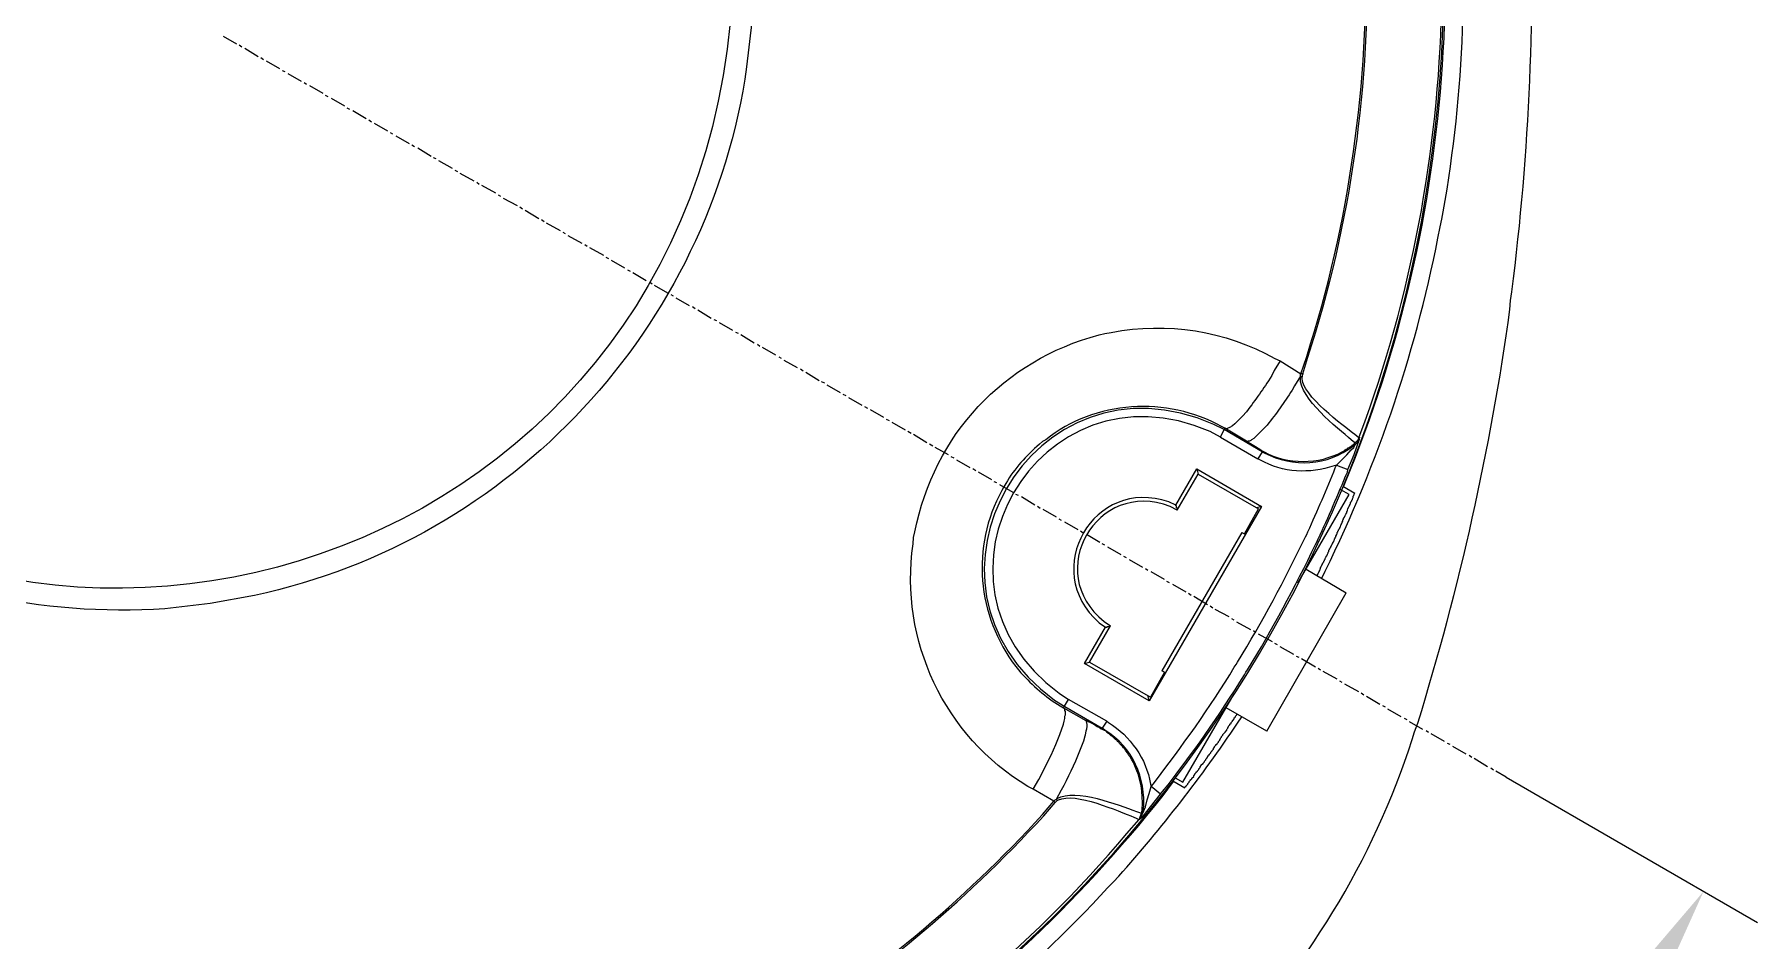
# Model space of a CAD drawing. Header units: millimetres. Extents: x 40 to 388, y 0 to 127.
# Drawn here: x 330.2 to 387.6, y 33.7 to 63.9 of the extents above; entities that cross this region are included whole.
import ezdxf

# ---------------------------------------------------------------- set-up
doc = ezdxf.new("R2010")
doc.units = ezdxf.units.MM

msp = doc.modelspace()

# ---------------------------------------------------------------- hatches: boundary and pattern name
h = msp.add_hatch(color=250)
h.dxf.hatch_style = 2
h.paths.add_polyline_path([(385.791886, 35.326601), (382.616886, 31.601303), (383.781088, 30.860399)])

# ---------------------------------------------------------------- linework, layer by layer
at = {"color": 250, "lineweight": 20}
for points in [[(336.896886, 63.563005), (336.452386, 63.817005)], [(337.066184, 63.457101), (336.981588, 63.520601)], [(337.616588, 63.139601), (337.172088, 63.414803)], [(337.785886, 63.033803), (337.701184, 63.097303)], [(338.336184, 62.737505), (337.891684, 62.991505)], [(338.505588, 62.631601), (338.420886, 62.674005)], [(339.055886, 62.314101), (338.611386, 62.568101)], [(339.225184, 62.208303), (339.140588, 62.271803)], [(339.775588, 61.912005), (339.331088, 62.166005)], [(339.944886, 61.806101), (339.860184, 61.848505)], [(340.495184, 61.488601), (340.050684, 61.742601)], [(340.664588, 61.382803), (340.579886, 61.425101)], [(341.214886, 61.065303), (340.770386, 61.340505)], [(341.384184, 60.959505), (341.299588, 61.023005)], [(341.934588, 60.663101), (341.490088, 60.917101)], [(342.103886, 60.557303), (342.019184, 60.599601)], [(342.654184, 60.239803), (342.209684, 60.493803)], [(342.823588, 60.134005), (342.738886, 60.197505)], [(343.373886, 59.816505), (342.929386, 60.091601)], [(343.543184, 59.731803), (343.458588, 59.774101)], [(344.093588, 59.414303), (343.627886, 59.668303)], [(344.262886, 59.308505), (344.178184, 59.350803)], [(344.813184, 58.991005), (344.347588, 59.245005)], [(344.982588, 58.885101), (344.897886, 58.948601)], [(345.532886, 58.588803), (345.067184, 58.842803)], [(345.702184, 58.483005), (345.617588, 58.525303)], [(346.252588, 58.165505), (345.786886, 58.419505)], [(346.421886, 58.059601), (346.337184, 58.123101)], [(346.972184, 57.742101), (346.506588, 58.017303)], [(347.141588, 57.636303), (347.056886, 57.699803)], [(347.691886, 57.340005), (347.226184, 57.594005)], [(347.861184, 57.234101), (347.776588, 57.276505)], [(348.411588, 56.916601), (347.945886, 57.170601)], [(348.580886, 56.810803), (348.496184, 56.874303)], [(349.131184, 56.514505), (348.665588, 56.768505)], [(349.300588, 56.408601), (349.215886, 56.451005)], [(349.829684, 56.091101), (349.385184, 56.345101)], [(350.020184, 55.985303), (349.935588, 56.027601)], [(350.549386, 55.667803), (350.104886, 55.943005)], [(350.739886, 55.562005), (350.655184, 55.625505)], [(351.269088, 55.265601), (350.824588, 55.519601)], [(351.459588, 55.159803), (351.374886, 55.202101)], [(351.988684, 54.842303), (351.544184, 55.096303)], [(352.179184, 54.736505), (352.094588, 54.800005)], [(352.708386, 54.419005), (352.263886, 54.694101)], [(352.898886, 54.334303), (352.814184, 54.376601)], [(353.428088, 54.016803), (352.983588, 54.270803)], [(353.618588, 53.911005), (353.533886, 53.953303)], [(354.147684, 53.593505), (353.703184, 53.868601)], [(354.338184, 53.487601), (354.253588, 53.551101)], [(354.867386, 53.191303), (354.422886, 53.445303)], [(355.057886, 53.085505), (354.973184, 53.127803)], [(355.587088, 52.768005), (355.142588, 53.022005)], [(371.673684, 53.000803), (372.372184, 52.577505)], [(355.777588, 52.662101), (355.692886, 52.725601)], [(356.306684, 52.344601), (355.862184, 52.619803)], [(356.497184, 52.260005), (356.391386, 52.302303)], [(372.351088, 52.492803), (372.351088, 52.535101), (372.372184, 52.577505)], [(372.351088, 52.492803), (372.372184, 52.492803), (372.372184, 52.471601), (372.414588, 52.471601)], [(372.435684, 52.577505), (372.372184, 52.577505)], [(372.435684, 52.577399), (372.414588, 52.513899), (372.414588, 52.471601)], [(357.026386, 51.942505), (356.581886, 52.196505)], [(357.216886, 51.836601), (357.111088, 51.879005)], [(357.746088, 51.519101), (357.301588, 51.773101)], [(357.936588, 51.413303), (357.830684, 51.476803)], [(358.465684, 51.117005), (358.021184, 51.371005)], [(358.656184, 51.011101), (358.550386, 51.053505)], [(359.185386, 50.693601), (358.740886, 50.947601)], [(359.375886, 50.587803), (359.270088, 50.651303)], [(359.905088, 50.270303), (359.460588, 50.545505)], [(369.684088, 50.460803), (369.832184, 50.757101)], [(371.081088, 49.973899), (369.811088, 50.714803)], [(370.551886, 50.333803), (369.832184, 50.757101)], [(360.095588, 50.164505), (359.989684, 50.228005)], [(360.624684, 49.868101), (360.180184, 50.122101)], [(369.684088, 50.460803), (370.932886, 49.741101)], [(370.551886, 50.333803), (370.805886, 50.185601), (370.996386, 50.058601), (371.038684, 50.037505), (371.059886, 50.016303)], [(371.081088, 49.973899), (370.932886, 49.741101)], [(371.081088, 49.973899), (371.059886, 50.016303)], [(373.557588, 49.529505), (373.896184, 49.868101), (374.044386, 50.037505), (374.129088, 50.122101), (374.192588, 50.228005)], [(373.832684, 50.016303), (373.832684, 50.037505), (373.853886, 50.037505), (373.875088, 50.058601), (373.896184, 50.058601), (373.917386, 50.079803), (373.938588, 50.079803), (373.938588, 50.101005), (373.959684, 50.101005), (373.980886, 50.122101), (374.002088, 50.122101), (374.002088, 50.143303), (374.023184, 50.143303), (374.044386, 50.164505), (374.065588, 50.164505), (374.065588, 50.185601), (374.086684, 50.185601), (374.086684, 50.206803), (374.107886, 50.206803), (374.129088, 50.228005), (374.150184, 50.228005), (374.150184, 50.249101), (374.171386, 50.249101), (374.171386, 50.270303)], [(373.938588, 49.381303), (374.150184, 49.889303), (374.319588, 50.397303)], [(374.298386, 50.439601), (374.256088, 50.354899), (374.213684, 50.291399), (374.171386, 50.270303)], [(374.298386, 50.439601), (374.277184, 50.397303), (374.256088, 50.333803), (374.213684, 50.291399), (374.171386, 50.270303)], [(374.171386, 50.270303), (374.192588, 50.227899)], [(374.319588, 50.397303), (374.298386, 50.355005), (374.277184, 50.291505), (374.234886, 50.249101), (374.192588, 50.228005)], [(374.298386, 50.439601), (374.319588, 50.397303)], [(360.815184, 49.762303), (360.709386, 49.804601)], [(361.344386, 49.444803), (360.899886, 49.698803)], [(361.534886, 49.339005), (361.429088, 49.402505)], [(368.202386, 48.195899), (368.900886, 49.402399)], [(368.900886, 49.402505), (371.059886, 48.153601)], [(368.900886, 49.402399), (368.943184, 49.233101)], [(373.557588, 49.529505), (373.938588, 49.381303)], [(362.064088, 49.042601), (361.619588, 49.296601)], [(362.233386, 48.936803), (362.148684, 48.979101)], [(362.783684, 48.619303), (362.339184, 48.873303)], [(368.244684, 48.026601), (368.943184, 49.233101)], [(368.943184, 49.233101), (370.954088, 48.069005)], [(373.769184, 48.830899), (374.171386, 48.598101)], [(362.953088, 48.513505), (362.868386, 48.555803)], [(363.503386, 48.196005), (363.058886, 48.471101)], [(372.266386, 45.592399), (373.980886, 48.555803)], [(373.980886, 48.555803), (373.705684, 48.703899)], [(363.672684, 48.090101), (363.588088, 48.153601)], [(364.223088, 47.793803), (363.778588, 48.047803)], [(364.392386, 47.688005), (364.307684, 47.730303)], [(371.059886, 48.153601), (367.313386, 41.676601)], [(368.244684, 48.026601), (368.244684, 48.111303), (368.223588, 48.111303), (368.223588, 48.174803), (368.202386, 48.174803), (368.202386, 48.196005)], [(370.488386, 47.243399), (370.954088, 48.068899)], [(371.059886, 48.153601), (370.890588, 48.111303)], [(364.942684, 47.370505), (364.498184, 47.624505)], [(365.112088, 47.264601), (365.027386, 47.328101)], [(365.662386, 46.947101), (365.217886, 47.222303)], [(370.403684, 47.285803), (367.736684, 42.671399)], [(370.403684, 47.285803), (370.488386, 47.243505)], [(365.831684, 46.862505), (365.747088, 46.904803)], [(366.382088, 46.545005), (365.937588, 46.799005)], [(366.551386, 46.439101), (366.466684, 46.481505)], [(367.101684, 46.121601), (366.657184, 46.375601)], [(367.271088, 46.015803), (367.186386, 46.079303)], [(367.821386, 45.719505), (367.376886, 45.973505)], [(372.541588, 46.058101), (373.875088, 45.275005)], [(367.990684, 45.613601), (367.906088, 45.656005)], [(368.541088, 45.296101), (368.096588, 45.550101)], [(368.710386, 45.190303), (368.625684, 45.253803)], [(369.260684, 44.872803), (368.795088, 45.148005)], [(369.430088, 44.767005), (369.345386, 44.830505)], [(371.229184, 40.660601), (373.875088, 45.274899)], [(369.980386, 44.470601), (369.514684, 44.724601)], [(370.149684, 44.364803), (370.065088, 44.407101)], [(370.700088, 44.047303), (370.234386, 44.301303)], [(365.154386, 42.925399), (365.852886, 44.131899)], [(365.323684, 42.967803), (366.022184, 44.174303)], [(365.852886, 44.132005), (365.916386, 44.132005), (365.916386, 44.153101), (366.001088, 44.153101), (366.001088, 44.174303), (366.022184, 44.174303)], [(370.869386, 43.941505), (370.784684, 44.005005)], [(371.419684, 43.645101), (370.954088, 43.899101)], [(371.589088, 43.539303), (371.504386, 43.581601)], [(372.139386, 43.221803), (371.673684, 43.475803)], [(372.308684, 43.116005), (372.224088, 43.158303)], [(365.154386, 42.925399), (365.323684, 42.967803)], [(367.313386, 41.676601), (365.154386, 42.925505)], [(365.323684, 42.967803), (367.355684, 41.803601)], [(367.821386, 42.629101), (367.355684, 41.803601)], [(367.821386, 42.629101), (367.736684, 42.671505)], [(372.859088, 42.798505), (372.393386, 43.073601)], [(373.028386, 42.692601), (372.943684, 42.756101)], [(373.578684, 42.396303), (373.113088, 42.650303)], [(373.748088, 42.290505), (373.663386, 42.332803)], [(374.298386, 41.973005), (373.832684, 42.227005)], [(374.467684, 41.867101), (374.383088, 41.930601)], [(364.455886, 41.443803), (364.625184, 41.718899)], [(364.455886, 41.443803), (365.196684, 41.020399)], [(364.498184, 41.486101), (365.747088, 40.766505)], [(365.895184, 40.999303), (364.625184, 41.719005)], [(367.313386, 41.676601), (367.271088, 41.867101)], [(368.435184, 38.967303), (370.149684, 41.909399)], [(371.229184, 40.660601), (369.874588, 41.443803)], [(374.996886, 41.549601), (374.552386, 41.824803)], [(375.187386, 41.465005), (375.102684, 41.507303)], [(375.716588, 41.147505), (375.272088, 41.401505)], [(365.704684, 40.745303), (365.662386, 40.766505), (365.641184, 40.787601), (365.577684, 40.808803), (365.450684, 40.893505), (365.196684, 41.020505)], [(365.895184, 40.999303), (365.747088, 40.766399)], [(375.907088, 41.041601), (375.822386, 41.084005)], [(376.436184, 40.724101), (375.991684, 40.978101)], [(365.704684, 40.745303), (365.747088, 40.766399)], [(366.720684, 39.729303), (366.678386, 39.814005), (366.636088, 39.856303), (366.593684, 39.941005), (366.530184, 40.004505), (366.487886, 40.089101), (366.445588, 40.110303), (366.424386, 40.152601), (366.318588, 40.258505), (366.297386, 40.300803), (366.255088, 40.322005), (366.233886, 40.364303), (366.191588, 40.385505), (366.085684, 40.491303), (366.043386, 40.512505), (365.979886, 40.576005), (365.937588, 40.597101), (365.895184, 40.618303), (365.874088, 40.660601), (365.704684, 40.745303)], [(376.626684, 40.618303), (376.542088, 40.681803)], [(377.155886, 40.322005), (376.711386, 40.576005)], [(377.346386, 40.216101), (377.261684, 40.258505)], [(377.875588, 39.898601), (377.431088, 40.152601)], [(378.066088, 39.792803), (377.981386, 39.856303)], [(378.595184, 39.475303), (378.150684, 39.750505)], [(368.181184, 39.115399), (368.435184, 38.967303)], [(378.785684, 39.369505), (378.701088, 39.433005)], [(379.209088, 39.136601), (378.870386, 39.327101)], [(379.209088, 39.136601), (387.591088, 34.289505)], [(364.138386, 38.332303), (363.439886, 38.734505)], [(367.101684, 37.930101), (367.186386, 38.141803), (367.249886, 38.374601), (367.313386, 38.586303), (367.376886, 38.819101)], [(367.694386, 38.565101), (367.376886, 38.819101)], [(368.096588, 39.009601), (368.498684, 38.776803)], [(364.138386, 38.332303), (364.180684, 38.374601), (364.223088, 38.395803)], [(364.138386, 38.332303), (364.180684, 38.290005)], [(364.244184, 38.353505), (364.180684, 38.290005)], [(364.244184, 38.353505), (364.244184, 38.374601), (364.223088, 38.374601), (364.223088, 38.395803)], [(366.974684, 37.718505), (366.995886, 37.760803), (367.017088, 37.824303), (367.038184, 37.866601), (367.059386, 37.930101)], [(366.974684, 37.718505), (366.995886, 37.760803), (367.017088, 37.824303), (367.038184, 37.866601), (367.059386, 37.930101)], [(367.017088, 37.739601), (367.059386, 37.824303), (367.080588, 37.887803), (367.101684, 37.930101)], [(367.101684, 37.930101), (367.059386, 37.930101)], [(367.017088, 37.739601), (366.974684, 37.718399)]]:
    msp.add_lwpolyline(points, dxfattribs=at)
for points in [[(374.171386, 50.270303), (374.171386, 50.291399), (374.192588, 50.291399), (374.192588, 50.270303)], [(374.298386, 50.439601), (374.298386, 50.460803), (374.319588, 50.460803), (374.319588, 50.439601)], [(367.059386, 37.930101), (367.059386, 37.951303), (367.080588, 37.951303), (367.080588, 37.930101)], [(366.974684, 37.718505), (366.974684, 37.739601), (366.995886, 37.739601), (366.995886, 37.718505)]]:
    msp.add_lwpolyline(points, close=True, dxfattribs=at)
for points, knots in [([(324.683684, 109.198303), (324.683684, 109.198303), (322.630588, 108.753803), (322.630588, 108.753803), (286.735414, 99.689213), (276.816009, 54.301812), (305.676088, 31.114505), (305.676088, 31.114505), (307.369386, 29.844505), (307.369386, 29.844505), (307.369386, 29.844505), (309.105088, 28.659101), (309.105088, 28.659101), (340.493491, 8.967822), (380.092797, 33.123927), (376.965386, 70.040005), (376.965386, 70.040005), (376.711386, 72.135505), (376.711386, 72.135505), (376.711386, 72.135505), (376.351588, 74.209803), (376.351588, 74.209803), (373.058408, 91.218631), (360.1841, 104.664015), (343.352684, 108.753803), (343.352684, 108.753803), (341.299588, 109.198303), (341.299588, 109.198303)], [0, 0, 0, 0, 1, 1, 1, 2, 2, 2, 3, 3, 3, 4, 4, 4, 5, 5, 5, 6, 6, 6, 7, 7, 7, 8, 8, 8, 9, 9, 9, 9]), ([(374.298386, 50.439601), (374.298386, 50.439601), (374.510088, 51.011101), (374.510088, 51.011101), (377.803304, 60.124833), (377.914394, 70.320428), (374.891088, 79.522601), (374.891088, 79.522601), (374.700588, 80.115303), (374.700588, 80.115303), (374.700588, 80.115303), (374.488886, 80.686803), (374.488886, 80.686803), (371.224316, 89.855109), (364.9085, 97.738705), (356.708886, 102.975303), (356.708886, 102.975303), (356.179684, 103.314005), (356.179684, 103.314005), (356.179684, 103.314005), (355.650588, 103.631505), (355.650588, 103.631505), (351.318089, 106.205724), (346.842786, 107.942414), (341.913386, 108.986601), (341.913386, 108.986601), (341.299588, 109.113601), (341.299588, 109.113601)], [0, 0, 0, 0, 1, 1, 1, 2, 2, 2, 3, 3, 3, 4, 4, 4, 5, 5, 5, 6, 6, 6, 7, 7, 7, 8, 8, 8, 9, 9, 9, 9]), ([(373.790386, 48.809803), (373.790386, 48.809803), (374.023184, 49.381303), (374.023184, 49.381303), (377.587016, 58.211331), (378.180706, 68.317003), (375.610684, 77.490601), (375.610684, 77.490601), (375.441386, 78.083303), (375.441386, 78.083303), (375.441386, 78.083303), (375.272088, 78.676005), (375.272088, 78.676005), (372.473784, 87.877825), (366.701987, 95.959929), (358.910184, 101.599505), (358.910184, 101.599505), (358.402184, 101.938101), (358.402184, 101.938101), (358.402184, 101.938101), (357.915386, 102.298005), (357.915386, 102.298005), (353.838016, 105.057009), (349.429987, 107.096418), (344.686184, 108.415101), (344.686184, 108.415101), (344.093588, 108.563303), (344.093588, 108.563303)], [0, 0, 0, 0, 1, 1, 1, 2, 2, 2, 3, 3, 3, 4, 4, 4, 5, 5, 5, 6, 6, 6, 7, 7, 7, 8, 8, 8, 9, 9, 9, 9]), ([(372.435684, 52.577505), (372.435684, 52.577505), (372.605088, 53.127803), (372.605088, 53.127803), (375.495009, 62.062923), (375.221288, 71.853212), (371.864184, 80.623303), (371.864184, 80.623303), (371.652588, 81.173601), (371.652588, 81.173601), (371.652588, 81.173601), (371.419684, 81.745101), (371.419684, 81.745101), (367.830206, 90.428409), (361.321491, 97.704803), (353.089386, 102.234505), (353.089386, 102.234505), (352.560184, 102.509601), (352.560184, 102.509601), (352.560184, 102.509601), (352.031088, 102.806005), (352.031088, 102.806005), (348.42069, 104.645318), (344.766688, 105.897326), (340.791588, 106.679505), (340.791588, 106.679505), (340.220088, 106.785303), (340.220088, 106.785303)], [0, 0, 0, 0, 1, 1, 1, 2, 2, 2, 3, 3, 3, 4, 4, 4, 5, 5, 5, 6, 6, 6, 7, 7, 7, 8, 8, 8, 9, 9, 9, 9]), ([(372.372184, 52.577505), (372.372184, 52.577505), (372.562684, 53.149005), (372.562684, 53.149005), (375.4241, 62.102822), (375.169783, 71.796415), (371.821886, 80.581005), (371.821886, 80.581005), (371.610184, 81.131303), (371.610184, 81.131303), (371.610184, 81.131303), (371.377386, 81.681601), (371.377386, 81.681601), (367.855606, 90.314426), (361.292493, 97.646912), (353.131684, 102.149803), (353.131684, 102.149803), (352.602588, 102.446101), (352.602588, 102.446101), (352.602588, 102.446101), (352.073386, 102.721303), (352.073386, 102.721303), (348.548396, 104.527208), (344.768417, 105.855028), (340.876184, 106.594803), (340.876184, 106.594803), (340.283588, 106.700601), (340.283588, 106.700601)], [0, 0, 0, 0, 1, 1, 1, 2, 2, 2, 3, 3, 3, 4, 4, 4, 5, 5, 5, 6, 6, 6, 7, 7, 7, 8, 8, 8, 9, 9, 9, 9]), ([(376.161088, 40.639505), (376.161088, 40.639505), (376.266886, 40.935803), (376.266886, 40.935803), (377.660711, 45.43693), (378.693715, 50.048018), (379.336088, 54.715303), (379.336088, 54.715303), (379.357184, 55.011601), (379.357184, 55.011601), (379.357184, 55.011601), (379.399588, 55.308005), (379.399588, 55.308005), (380.000686, 59.9537), (380.196796, 64.725725), (379.992184, 69.405005), (379.992184, 69.405005), (379.971088, 69.701303), (379.971088, 69.701303), (379.971088, 69.701303), (379.971088, 70.018803), (379.971088, 70.018803), (379.706787, 74.71992), (379.10389, 79.399129), (378.044886, 83.988803), (378.044886, 83.988803), (377.981386, 84.285101), (377.981386, 84.285101), (377.981386, 84.285101), (377.917886, 84.581505), (377.917886, 84.581505), (377.444106, 86.651605), (376.874687, 88.643706), (376.266886, 90.677505), (376.266886, 90.677505), (376.161088, 90.952601), (376.161088, 90.952601)], [0, 0, 0, 0, 1, 1, 1, 2, 2, 2, 3, 3, 3, 4, 4, 4, 5, 5, 5, 6, 6, 6, 7, 7, 7, 8, 8, 8, 9, 9, 9, 10, 10, 10, 11, 11, 11, 12, 12, 12, 12]), ([(353.385684, 65.806601), (353.385684, 65.806601), (353.343386, 67.330601), (353.343386, 67.330601), (353.343386, 67.330601), (353.152886, 68.854601), (353.152886, 68.854601), (351.4719, 80.010916), (341.107007, 87.64291), (329.954184, 85.978505), (329.954184, 85.978505), (328.451386, 85.703303), (328.451386, 85.703303), (328.451386, 85.703303), (326.990886, 85.301101), (326.990886, 85.301101), (315.626186, 81.783201), (309.692111, 69.413119), (314.015684, 58.356005), (314.015684, 58.356005), (314.629588, 56.959005), (314.629588, 56.959005), (314.629588, 56.959005), (315.328088, 55.625505), (315.328088, 55.625505), (315.328088, 55.625505), (316.153588, 54.334303), (316.153588, 54.334303), (327.282316, 38.494228), (351.568597, 44.988514), (353.343386, 64.282601), (353.343386, 64.282601), (353.385684, 65.806601), (353.385684, 65.806601)], [0, 0, 0, 0, 1, 1, 1, 2, 2, 2, 3, 3, 3, 4, 4, 4, 5, 5, 5, 6, 6, 6, 7, 7, 7, 8, 8, 8, 9, 9, 9, 10, 10, 10, 11, 11, 11, 11]), ([(354.105386, 65.806601), (354.105386, 65.806601), (354.063088, 67.330601), (354.063088, 67.330601), (354.063088, 67.330601), (353.893684, 68.812303), (353.893684, 68.812303), (352.323506, 79.764607), (342.546587, 87.679211), (331.499386, 86.867505), (331.499386, 86.867505), (329.996588, 86.719303), (329.996588, 86.719303), (329.996588, 86.719303), (328.514886, 86.444101), (328.514886, 86.444101), (317.103196, 83.976809), (309.898803, 72.718611), (312.364684, 61.319303), (312.364684, 61.319303), (312.745684, 59.858803), (312.745684, 59.858803), (312.745684, 59.858803), (313.211386, 58.440601), (313.211386, 58.440601), (313.211386, 58.440601), (313.782886, 57.043601), (313.782886, 57.043601), (313.782886, 57.043601), (314.460184, 55.689005), (314.460184, 55.689005), (318.480511, 48.398817), (326.210189, 44.200409), (334.505088, 44.745803), (334.505088, 44.745803), (336.007886, 44.915101), (336.007886, 44.915101), (336.007886, 44.915101), (337.489588, 45.190303), (337.489588, 45.190303), (346.075106, 47.023301), (352.658292, 54.119109), (353.893684, 62.801005), (353.893684, 62.801005), (354.063088, 64.303803), (354.063088, 64.303803), (354.063088, 64.303803), (354.105386, 65.806601), (354.105386, 65.806601)], [0, 0, 0, 0, 1, 1, 1, 2, 2, 2, 3, 3, 3, 4, 4, 4, 5, 5, 5, 6, 6, 6, 7, 7, 7, 8, 8, 8, 9, 9, 9, 10, 10, 10, 11, 11, 11, 12, 12, 12, 13, 13, 13, 14, 14, 14, 15, 15, 15, 16, 16, 16, 16]), ([(373.070684, 45.761803), (373.070684, 45.761803), (373.176588, 45.994601), (373.176588, 45.994601), (374.954588, 49.61022), (376.275, 53.504605), (377.007684, 57.467005), (377.007684, 57.467005), (377.071184, 57.721005), (377.071184, 57.721005), (377.071184, 57.721005), (377.113588, 57.975005), (377.113588, 57.975005), (377.822284, 61.988522), (377.965511, 66.0243), (377.600386, 70.082303), (377.600386, 70.082303), (377.558088, 70.336303), (377.558088, 70.336303), (377.558088, 70.336303), (377.536886, 70.590303), (377.536886, 70.590303), (377.312908, 72.739425), (376.921007, 74.844415), (376.393886, 76.940303), (376.393886, 76.940303), (376.330386, 77.194303), (376.330386, 77.194303)], [0, 0, 0, 0, 1, 1, 1, 2, 2, 2, 3, 3, 3, 4, 4, 4, 5, 5, 5, 6, 6, 6, 7, 7, 7, 8, 8, 8, 9, 9, 9, 9]), ([(363.439886, 38.734505), (363.439886, 38.734505), (363.270588, 38.819101), (363.270588, 38.819101), (360.468086, 40.528027), (358.992417, 43.659918), (359.439386, 46.904803), (359.439386, 46.904803), (359.460588, 47.116505), (359.460588, 47.116505), (359.460588, 47.116505), (359.502886, 47.307005), (359.502886, 47.307005), (360.133688, 50.535204), (362.460893, 53.026909), (365.641184, 53.868601), (365.641184, 53.868601), (365.831684, 53.911005), (365.831684, 53.911005), (365.831684, 53.911005), (366.043386, 53.953303), (366.043386, 53.953303), (367.930395, 54.308903), (369.825517, 54.021707), (371.504386, 53.085505), (371.504386, 53.085505), (371.673684, 53.000803), (371.673684, 53.000803)], [0, 0, 0, 0, 1, 1, 1, 2, 2, 2, 3, 3, 3, 4, 4, 4, 5, 5, 5, 6, 6, 6, 7, 7, 7, 8, 8, 8, 9, 9, 9, 9]), ([(369.811088, 50.714803), (369.811088, 50.714803), (369.472386, 50.884101), (369.472386, 50.884101), (363.432796, 53.556428), (358.835784, 45.576912), (364.159588, 41.697803), (364.159588, 41.697803), (364.498184, 41.486101), (364.498184, 41.486101)], [0, 0, 0, 0, 1, 1, 1, 2, 2, 2, 3, 3, 3, 3]), ([(369.684088, 50.460803), (369.684088, 50.460803), (369.345386, 50.651303), (369.345386, 50.651303), (363.609608, 53.137328), (359.288397, 45.633004), (364.307684, 41.930601), (364.307684, 41.930601), (364.625184, 41.719005), (364.625184, 41.719005)], [0, 0, 0, 0, 1, 1, 1, 2, 2, 2, 3, 3, 3, 3]), ([(371.673684, 53.000803), (371.673684, 53.000803), (371.483184, 52.683303), (371.483184, 52.683303), (371.483184, 52.683303), (371.398588, 52.514005), (371.398588, 52.514005), (371.102608, 52.041212), (370.885614, 51.748407), (370.551886, 51.307505), (370.551886, 51.307505), (370.424886, 51.159303), (370.424886, 51.159303), (370.424886, 51.159303), (370.170886, 50.905303), (370.170886, 50.905303), (370.170886, 50.905303), (370.086184, 50.841803), (370.086184, 50.841803), (370.086184, 50.841803), (370.043886, 50.820601), (370.043886, 50.820601), (370.043886, 50.820601), (370.022684, 50.799505), (370.022684, 50.799505), (370.022684, 50.799505), (369.938088, 50.757101), (369.938088, 50.757101), (369.938088, 50.757101), (369.916886, 50.736005), (369.916886, 50.736005), (369.916886, 50.736005), (369.853386, 50.736005), (369.853386, 50.736005), (369.853386, 50.736005), (369.832184, 50.757101), (369.832184, 50.757101)], [0, 0, 0, 0, 1, 1, 1, 2, 2, 2, 3, 3, 3, 4, 4, 4, 5, 5, 5, 6, 6, 6, 7, 7, 7, 8, 8, 8, 9, 9, 9, 10, 10, 10, 11, 11, 11, 12, 12, 12, 12]), ([(372.351088, 52.492803), (372.351088, 52.492803), (372.160588, 52.175303), (372.160588, 52.175303), (372.160588, 52.175303), (372.075886, 52.027101), (372.075886, 52.027101), (371.809186, 51.61301), (371.550283, 51.25353), (371.250386, 50.863005), (371.250386, 50.863005), (370.805886, 50.418505), (370.805886, 50.418505), (370.805886, 50.418505), (370.721184, 50.376101), (370.721184, 50.376101), (370.721184, 50.376101), (370.700088, 50.355005), (370.700088, 50.355005), (370.700088, 50.355005), (370.657684, 50.333803), (370.657684, 50.333803), (370.657684, 50.333803), (370.615386, 50.333803), (370.615386, 50.333803), (370.615386, 50.333803), (370.594184, 50.312601), (370.594184, 50.312601), (370.594184, 50.312601), (370.573088, 50.312601), (370.573088, 50.312601), (370.573088, 50.312601), (370.551886, 50.333803), (370.551886, 50.333803)], [0, 0, 0, 0, 1, 1, 1, 2, 2, 2, 3, 3, 3, 4, 4, 4, 5, 5, 5, 6, 6, 6, 7, 7, 7, 8, 8, 8, 9, 9, 9, 10, 10, 10, 11, 11, 11, 11]), ([(374.171386, 50.270303), (374.171386, 50.270303), (374.044386, 50.376101), (374.044386, 50.376101), (373.597099, 50.753609), (372.3253, 51.761107), (372.351088, 52.429303), (372.351088, 52.429303), (372.351088, 52.492803), (372.351088, 52.492803)], [0, 0, 0, 0, 1, 1, 1, 2, 2, 2, 3, 3, 3, 3]), ([(374.298386, 50.439601), (374.298386, 50.439601), (374.171386, 50.545505), (374.171386, 50.545505), (373.795008, 50.836123), (372.398996, 51.861719), (372.414588, 52.429303), (372.414588, 52.429303), (372.414588, 52.471601), (372.414588, 52.471601)], [0, 0, 0, 0, 1, 1, 1, 2, 2, 2, 3, 3, 3, 3]), ([(369.832184, 50.757101), (369.832184, 50.757101), (369.726386, 50.820601), (369.726386, 50.820601), (367.909193, 51.8257), (365.48949, 51.693726), (363.863184, 50.376101), (363.863184, 50.376101), (363.757386, 50.312601), (363.757386, 50.312601), (363.757386, 50.312601), (363.651588, 50.228005), (363.651588, 50.228005), (363.218412, 49.839914), (362.820409, 49.425012), (362.529684, 48.915601), (362.529684, 48.915601), (362.466184, 48.809803), (362.466184, 48.809803), (362.466184, 48.809803), (362.402684, 48.682803), (362.402684, 48.682803), (361.367705, 46.820807), (361.570199, 44.501328), (362.868386, 42.819601), (362.868386, 42.819601), (362.953088, 42.713803), (362.953088, 42.713803), (362.953088, 42.713803), (363.037684, 42.608005), (363.037684, 42.608005), (363.432513, 42.193809), (363.848086, 41.792312), (364.350088, 41.507303), (364.350088, 41.507303), (364.455886, 41.443803), (364.455886, 41.443803)], [0, 0, 0, 0, 1, 1, 1, 2, 2, 2, 3, 3, 3, 4, 4, 4, 5, 5, 5, 6, 6, 6, 7, 7, 7, 8, 8, 8, 9, 9, 9, 10, 10, 10, 11, 11, 11, 12, 12, 12, 12]), ([(371.059886, 50.016303), (371.059886, 50.016303), (371.144588, 49.974005), (371.144588, 49.974005), (371.927684, 49.542522), (372.961711, 49.549931), (373.748088, 49.974005), (373.748088, 49.974005), (373.832684, 50.016303), (373.832684, 50.016303)], [0, 0, 0, 0, 1, 1, 1, 2, 2, 2, 3, 3, 3, 3]), ([(371.081088, 49.974005), (371.081088, 49.974005), (371.165684, 49.931601), (371.165684, 49.931601), (372.095995, 49.438806), (373.273602, 49.509714), (374.107886, 50.164505), (374.107886, 50.164505), (374.192588, 50.228005), (374.192588, 50.228005)], [0, 0, 0, 0, 1, 1, 1, 2, 2, 2, 3, 3, 3, 3]), ([(367.376886, 38.819101), (367.376886, 38.819101), (367.440386, 38.903803), (367.440386, 38.903803), (368.396802, 40.143817), (369.342917, 41.459325), (370.149684, 42.798505), (370.149684, 42.798505), (370.213184, 42.883101), (370.213184, 42.883101), (370.213184, 42.883101), (370.255588, 42.967803), (370.255588, 42.967803), (371.0934, 44.316825), (371.827496, 45.705711), (372.520386, 47.137601), (372.520386, 47.137601), (372.562684, 47.222303), (372.562684, 47.222303), (372.562684, 47.222303), (372.605088, 47.307005), (372.605088, 47.307005), (372.912005, 48.00233), (373.24919, 48.737519), (373.515184, 49.444803), (373.515184, 49.444803), (373.557588, 49.529505), (373.557588, 49.529505)], [0, 0, 0, 0, 1, 1, 1, 2, 2, 2, 3, 3, 3, 4, 4, 4, 5, 5, 5, 6, 6, 6, 7, 7, 7, 8, 8, 8, 9, 9, 9, 9]), ([(373.557588, 49.529505), (373.557588, 49.529505), (373.472886, 49.508303), (373.472886, 49.508303), (372.661886, 49.232431), (371.767594, 49.273706), (371.017588, 49.698803), (371.017588, 49.698803), (370.932886, 49.741101), (370.932886, 49.741101)], [0, 0, 0, 0, 1, 1, 1, 2, 2, 2, 3, 3, 3, 3]), ([(368.202386, 48.196005), (368.202386, 48.196005), (367.969588, 48.301803), (367.969588, 48.301803), (365.474003, 49.172106), (363.650883, 46.02882), (365.641184, 44.280101), (365.641184, 44.280101), (365.852886, 44.132005), (365.852886, 44.132005)], [0, 0, 0, 0, 1, 1, 1, 2, 2, 2, 3, 3, 3, 3]), ([(368.244684, 48.026601), (368.244684, 48.026601), (368.011886, 48.153601), (368.011886, 48.153601), (365.566113, 49.097317), (363.757104, 45.949128), (365.810588, 44.322505), (365.810588, 44.322505), (366.022184, 44.174303), (366.022184, 44.174303)], [0, 0, 0, 0, 1, 1, 1, 2, 2, 2, 3, 3, 3, 3]), ([(367.694386, 38.565101), (367.694386, 38.565101), (367.757886, 38.649803), (367.757886, 38.649803), (368.735116, 39.874612), (369.660805, 41.21552), (370.488386, 42.544505), (370.488386, 42.544505), (370.530684, 42.629101), (370.530684, 42.629101), (370.530684, 42.629101), (370.594184, 42.713803), (370.594184, 42.713803), (371.426105, 44.068505), (372.162317, 45.451323), (372.859088, 46.883601), (372.859088, 46.883601), (372.901386, 46.968303), (372.901386, 46.968303), (372.901386, 46.968303), (372.943684, 47.074101), (372.943684, 47.074101), (373.298297, 47.800506), (373.599604, 48.554709), (373.917386, 49.296601), (373.917386, 49.296601), (373.938588, 49.381303), (373.938588, 49.381303)], [0, 0, 0, 0, 1, 1, 1, 2, 2, 2, 3, 3, 3, 4, 4, 4, 5, 5, 5, 6, 6, 6, 7, 7, 7, 8, 8, 8, 9, 9, 9, 9]), ([(372.901386, 45.846505), (372.901386, 45.846505), (372.922588, 45.867601), (372.922588, 45.867601), (372.922588, 45.867601), (372.922588, 45.888803), (372.922588, 45.888803), (372.922588, 45.888803), (372.943684, 45.910005), (372.943684, 45.910005), (372.943684, 45.910005), (372.943684, 45.931101), (372.943684, 45.931101), (372.943684, 45.931101), (372.964886, 45.952303), (372.964886, 45.952303), (372.964886, 45.952303), (372.964886, 45.973505), (372.964886, 45.973505), (372.964886, 45.973505), (372.986088, 45.994601), (372.986088, 45.994601), (372.986088, 45.994601), (372.986088, 46.015803), (372.986088, 46.015803), (372.986088, 46.015803), (373.007184, 46.037005), (373.007184, 46.037005), (373.007184, 46.037005), (373.007184, 46.058101), (373.007184, 46.058101), (373.007184, 46.058101), (373.028386, 46.100505), (373.028386, 46.100505), (373.028386, 46.100505), (373.028386, 46.121601), (373.028386, 46.121601), (373.028386, 46.121601), (373.049588, 46.142803), (373.049588, 46.142803), (373.049588, 46.142803), (373.049588, 46.164005), (373.049588, 46.164005), (373.049588, 46.164005), (373.070684, 46.185101), (373.070684, 46.185101), (373.070684, 46.185101), (373.070684, 46.206303), (373.070684, 46.206303), (373.070684, 46.206303), (373.091886, 46.227505), (373.091886, 46.227505), (373.091886, 46.227505), (373.091886, 46.248601), (373.091886, 46.248601), (373.091886, 46.248601), (373.113088, 46.269803), (373.113088, 46.269803), (373.113088, 46.269803), (373.113088, 46.291005), (373.113088, 46.291005), (373.113088, 46.291005), (373.134184, 46.312101), (373.134184, 46.312101), (373.134184, 46.312101), (373.134184, 46.333303), (373.134184, 46.333303), (373.134184, 46.333303), (373.155386, 46.354505), (373.155386, 46.354505), (373.155386, 46.354505), (373.155386, 46.375601), (373.155386, 46.375601), (373.155386, 46.375601), (373.176588, 46.396803), (373.176588, 46.396803), (373.176588, 46.396803), (373.176588, 46.418005), (373.176588, 46.418005), (373.222802, 46.476213), (373.236208, 46.550226), (373.282386, 46.608505), (373.282386, 46.608505), (373.282386, 46.629601), (373.282386, 46.629601), (373.282386, 46.629601), (373.303588, 46.650803), (373.303588, 46.650803), (373.303588, 46.650803), (373.303588, 46.693101), (373.303588, 46.693101), (373.303588, 46.693101), (373.324684, 46.714303), (373.324684, 46.714303), (373.324684, 46.714303), (373.324684, 46.735505), (373.324684, 46.735505), (373.324684, 46.735505), (373.345886, 46.756601), (373.345886, 46.756601), (373.345886, 46.756601), (373.345886, 46.777803), (373.345886, 46.777803), (373.345886, 46.777803), (373.367088, 46.799005), (373.367088, 46.799005), (373.367088, 46.799005), (373.367088, 46.820101), (373.367088, 46.820101), (373.367088, 46.820101), (373.388184, 46.841303), (373.388184, 46.841303), (373.388184, 46.841303), (373.388184, 46.862505), (373.388184, 46.862505), (373.388184, 46.862505), (373.409386, 46.883601), (373.409386, 46.883601), (373.409386, 46.883601), (373.409386, 46.904803), (373.409386, 46.904803), (373.409386, 46.904803), (373.430588, 46.926005), (373.430588, 46.926005), (373.430588, 46.926005), (373.430588, 46.947101), (373.430588, 46.947101), (373.430588, 46.947101), (373.451684, 46.968303), (373.451684, 46.968303), (373.451684, 46.968303), (373.451684, 46.989505), (373.451684, 46.989505), (373.451684, 46.989505), (373.472886, 47.010601), (373.472886, 47.010601), (373.472886, 47.010601), (373.472886, 47.031803), (373.472886, 47.031803), (373.472886, 47.031803), (373.494088, 47.053005), (373.494088, 47.053005), (373.494088, 47.053005), (373.494088, 47.074101), (373.494088, 47.074101), (373.494088, 47.074101), (373.515184, 47.095303), (373.515184, 47.095303), (373.515184, 47.095303), (373.515184, 47.116505), (373.515184, 47.116505), (373.515184, 47.116505), (373.536386, 47.137601), (373.536386, 47.137601), (373.536386, 47.137601), (373.536386, 47.158803), (373.536386, 47.158803), (373.536386, 47.158803), (373.557588, 47.201101), (373.557588, 47.201101), (373.557588, 47.201101), (373.557588, 47.222303), (373.557588, 47.222303), (373.557588, 47.222303), (373.578684, 47.243505), (373.578684, 47.243505), (373.578684, 47.243505), (373.578684, 47.285803), (373.578684, 47.285803), (373.578684, 47.285803), (373.599886, 47.307005), (373.599886, 47.307005), (373.599886, 47.307005), (373.599886, 47.328101), (373.599886, 47.328101), (373.599886, 47.328101), (373.621088, 47.349303), (373.621088, 47.349303), (373.621088, 47.349303), (373.621088, 47.370505), (373.621088, 47.370505), (373.621088, 47.370505), (373.642184, 47.391601), (373.642184, 47.391601), (373.642184, 47.391601), (373.642184, 47.412803), (373.642184, 47.412803), (373.642184, 47.412803), (373.663386, 47.434005), (373.663386, 47.434005), (373.663386, 47.434005), (373.663386, 47.455101), (373.663386, 47.455101), (373.663386, 47.455101), (373.684588, 47.476303), (373.684588, 47.476303), (373.684588, 47.476303), (373.684588, 47.497505), (373.684588, 47.497505), (373.684588, 47.497505), (373.705684, 47.518601), (373.705684, 47.518601), (373.705684, 47.518601), (373.705684, 47.539803), (373.705684, 47.539803), (373.705684, 47.539803), (373.726886, 47.561005), (373.726886, 47.561005), (373.726886, 47.561005), (373.726886, 47.582101), (373.726886, 47.582101), (373.726886, 47.582101), (373.748088, 47.603303), (373.748088, 47.603303), (373.748088, 47.603303), (373.748088, 47.624505), (373.748088, 47.624505), (373.748088, 47.624505), (373.769184, 47.666803), (373.769184, 47.666803), (373.769184, 47.666803), (373.769184, 47.709101), (373.769184, 47.709101), (373.769184, 47.709101), (373.790386, 47.730303), (373.790386, 47.730303), (373.790386, 47.730303), (373.790386, 47.751505), (373.790386, 47.751505), (373.8366, 47.809713), (373.850006, 47.883726), (373.896184, 47.942005), (373.896184, 47.942005), (373.896184, 47.984303), (373.896184, 47.984303), (373.896184, 47.984303), (373.917386, 48.005505), (373.917386, 48.005505), (373.917386, 48.005505), (373.917386, 48.026601), (373.917386, 48.026601), (373.917386, 48.026601), (373.938588, 48.069005), (373.938588, 48.069005), (373.938588, 48.069005), (373.938588, 48.090101), (373.938588, 48.090101), (373.938588, 48.090101), (373.959684, 48.111303), (373.959684, 48.111303), (373.959684, 48.111303), (373.959684, 48.132505), (373.959684, 48.132505), (373.959684, 48.132505), (373.980886, 48.153601), (373.980886, 48.153601), (373.980886, 48.153601), (373.980886, 48.174803), (373.980886, 48.174803), (373.980886, 48.174803), (374.002088, 48.196005), (374.002088, 48.196005), (374.002088, 48.196005), (374.002088, 48.217101), (374.002088, 48.217101), (374.002088, 48.217101), (374.023184, 48.238303), (374.023184, 48.238303), (374.023184, 48.238303), (374.023184, 48.280601), (374.023184, 48.280601), (374.023184, 48.280601), (374.044386, 48.301803), (374.044386, 48.301803), (374.044386, 48.301803), (374.044386, 48.323005), (374.044386, 48.323005), (374.044386, 48.323005), (374.065588, 48.344101), (374.065588, 48.344101), (374.065588, 48.344101), (374.065588, 48.365303), (374.065588, 48.365303), (374.065588, 48.365303), (374.086684, 48.386505), (374.086684, 48.386505), (374.086684, 48.386505), (374.086684, 48.407601), (374.086684, 48.407601), (374.086684, 48.407601), (374.107886, 48.450005), (374.107886, 48.450005), (374.107886, 48.450005), (374.107886, 48.492303), (374.107886, 48.492303), (374.107886, 48.492303), (374.129088, 48.513505), (374.129088, 48.513505), (374.129088, 48.513505), (374.129088, 48.534601), (374.129088, 48.534601), (374.129088, 48.534601), (374.150184, 48.555803), (374.150184, 48.555803), (374.150184, 48.555803), (374.150184, 48.577005), (374.150184, 48.577005), (374.150184, 48.577005), (374.171386, 48.598101), (374.171386, 48.598101)], [0, 0, 0, 0, 1, 1, 1, 2, 2, 2, 3, 3, 3, 4, 4, 4, 5, 5, 5, 6, 6, 6, 7, 7, 7, 8, 8, 8, 9, 9, 9, 10, 10, 10, 11, 11, 11, 12, 12, 12, 13, 13, 13, 14, 14, 14, 15, 15, 15, 16, 16, 16, 17, 17, 17, 18, 18, 18, 19, 19, 19, 20, 20, 20, 21, 21, 21, 22, 22, 22, 23, 23, 23, 24, 24, 24, 25, 25, 25, 26, 26, 26, 27, 27, 27, 28, 28, 28, 29, 29, 29, 30, 30, 30, 31, 31, 31, 32, 32, 32, 33, 33, 33, 34, 34, 34, 35, 35, 35, 36, 36, 36, 37, 37, 37, 38, 38, 38, 39, 39, 39, 40, 40, 40, 41, 41, 41, 42, 42, 42, 43, 43, 43, 44, 44, 44, 45, 45, 45, 46, 46, 46, 47, 47, 47, 48, 48, 48, 49, 49, 49, 50, 50, 50, 51, 51, 51, 52, 52, 52, 53, 53, 53, 54, 54, 54, 55, 55, 55, 56, 56, 56, 57, 57, 57, 58, 58, 58, 59, 59, 59, 60, 60, 60, 61, 61, 61, 62, 62, 62, 63, 63, 63, 64, 64, 64, 65, 65, 65, 66, 66, 66, 67, 67, 67, 68, 68, 68, 69, 69, 69, 70, 70, 70, 71, 71, 71, 72, 72, 72, 73, 73, 73, 74, 74, 74, 75, 75, 75, 76, 76, 76, 77, 77, 77, 78, 78, 78, 79, 79, 79, 80, 80, 80, 81, 81, 81, 82, 82, 82, 83, 83, 83, 84, 84, 84, 85, 85, 85, 86, 86, 86, 87, 87, 87, 88, 88, 88, 89, 89, 89, 90, 90, 90, 91, 91, 91, 92, 92, 92, 93, 93, 93, 94, 94, 94, 95, 95, 95, 96, 96, 96, 97, 97, 97, 98, 98, 98, 99, 99, 99, 100, 100, 100, 101, 101, 101, 102, 102, 102, 103, 103, 103, 103]), ([(363.439886, 38.734505), (363.439886, 38.734505), (363.630386, 39.052005), (363.630386, 39.052005), (363.630386, 39.052005), (363.715088, 39.200101), (363.715088, 39.200101), (363.923192, 39.62033), (364.169784, 40.117711), (364.328886, 40.554803), (364.328886, 40.554803), (364.455886, 40.893505), (364.455886, 40.893505), (364.455886, 40.893505), (364.477088, 40.999303), (364.477088, 40.999303), (364.477088, 40.999303), (364.498184, 41.084005), (364.498184, 41.084005), (364.498184, 41.084005), (364.498184, 41.168601), (364.498184, 41.168601), (364.498184, 41.168601), (364.519386, 41.211005), (364.519386, 41.211005), (364.519386, 41.211005), (364.519386, 41.316803), (364.519386, 41.316803), (364.519386, 41.316803), (364.498184, 41.359101), (364.498184, 41.359101), (364.498184, 41.359101), (364.498184, 41.401505), (364.498184, 41.401505), (364.498184, 41.401505), (364.455886, 41.443803), (364.455886, 41.443803)], [0, 0, 0, 0, 1, 1, 1, 2, 2, 2, 3, 3, 3, 4, 4, 4, 5, 5, 5, 6, 6, 6, 7, 7, 7, 8, 8, 8, 9, 9, 9, 10, 10, 10, 11, 11, 11, 12, 12, 12, 12]), ([(295.621886, 41.168601), (295.621886, 41.168601), (295.875886, 40.787601), (295.875886, 40.787601), (299.854514, 34.919919), (304.98669, 30.1976), (311.158184, 26.711803), (311.158184, 26.711803), (311.560386, 26.500101), (311.560386, 26.500101), (311.560386, 26.500101), (311.941386, 26.288505), (311.941386, 26.288505), (318.116091, 23.012222), (325.056994, 21.166101), (332.049684, 21.039101), (332.049684, 21.039101), (332.494184, 21.018005), (332.494184, 21.018005), (332.494184, 21.018005), (332.938684, 21.018005), (332.938684, 21.018005), (336.652411, 21.033527), (340.369596, 21.460318), (343.966588, 22.393803), (343.966588, 22.393803), (344.411088, 22.499601), (344.411088, 22.499601)], [0, 0, 0, 0, 1, 1, 1, 2, 2, 2, 3, 3, 3, 4, 4, 4, 5, 5, 5, 6, 6, 6, 7, 7, 7, 8, 8, 8, 9, 9, 9, 9]), ([(344.813184, 22.605505), (344.813184, 22.605505), (345.067184, 22.669005), (345.067184, 22.669005), (348.9827, 23.776022), (352.692194, 25.372623), (356.179684, 27.473803), (356.179684, 27.473803), (356.391386, 27.600803), (356.391386, 27.600803), (356.391386, 27.600803), (356.603088, 27.749005), (356.603088, 27.749005), (360.010886, 29.830711), (363.238486, 32.513198), (365.937588, 35.453601), (365.937588, 35.453601), (366.128088, 35.644101), (366.128088, 35.644101), (366.128088, 35.644101), (366.297386, 35.834601), (366.297386, 35.834601), (367.731816, 37.442209), (369.058896, 39.143022), (370.255588, 40.935803), (370.255588, 40.935803), (370.403684, 41.147505), (370.403684, 41.147505)], [0, 0, 0, 0, 1, 1, 1, 2, 2, 2, 3, 3, 3, 4, 4, 4, 5, 5, 5, 6, 6, 6, 7, 7, 7, 8, 8, 8, 9, 9, 9, 9]), ([(364.223088, 38.395803), (364.223088, 38.395803), (364.392386, 38.713303), (364.392386, 38.713303), (364.392386, 38.713303), (364.477088, 38.861505), (364.477088, 38.861505), (364.694399, 39.288719), (364.902891, 39.723306), (365.069684, 40.173803), (365.069684, 40.173803), (365.133184, 40.343101), (365.133184, 40.343101), (365.133184, 40.343101), (365.175588, 40.512505), (365.175588, 40.512505), (365.195309, 40.572124), (365.287807, 40.92522), (365.217886, 40.978101), (365.217886, 40.978101), (365.217886, 40.999303), (365.217886, 40.999303), (365.217886, 40.999303), (365.196684, 41.020505), (365.196684, 41.020505)], [0, 0, 0, 0, 1, 1, 1, 2, 2, 2, 3, 3, 3, 4, 4, 4, 5, 5, 5, 6, 6, 6, 7, 7, 7, 8, 8, 8, 8]), ([(365.895184, 40.999303), (365.895184, 40.999303), (365.958684, 40.957005), (365.958684, 40.957005), (366.682584, 40.494831), (367.2199, 39.750822), (367.355684, 38.903803), (367.355684, 38.903803), (367.376886, 38.819101), (367.376886, 38.819101)], [0, 0, 0, 0, 1, 1, 1, 2, 2, 2, 3, 3, 3, 3]), ([(368.498684, 38.776803), (368.498684, 38.776803), (368.498684, 38.798005), (368.498684, 38.798005), (368.498684, 38.798005), (368.519886, 38.819101), (368.519886, 38.819101), (368.519886, 38.819101), (368.541088, 38.819101), (368.541088, 38.819101), (368.541088, 38.819101), (368.541088, 38.840303), (368.541088, 38.840303), (368.541088, 38.840303), (368.583386, 38.882601), (368.583386, 38.882601), (368.583386, 38.882601), (368.604588, 38.903803), (368.604588, 38.903803), (368.604588, 38.903803), (368.604588, 38.925005), (368.604588, 38.925005), (368.604588, 38.925005), (368.646886, 38.967303), (368.646886, 38.967303), (368.646886, 38.967303), (368.646886, 38.988505), (368.646886, 38.988505), (368.646886, 38.988505), (368.668088, 39.009601), (368.668088, 39.009601), (368.668088, 39.009601), (368.689184, 39.030803), (368.689184, 39.030803), (368.689184, 39.030803), (368.689184, 39.052005), (368.689184, 39.052005), (368.689184, 39.052005), (368.710386, 39.052005), (368.710386, 39.052005), (368.710386, 39.052005), (368.731588, 39.073101), (368.731588, 39.073101), (368.731588, 39.073101), (368.731588, 39.094303), (368.731588, 39.094303), (368.731588, 39.094303), (368.795088, 39.157803), (368.795088, 39.157803), (368.795088, 39.157803), (368.795088, 39.179005), (368.795088, 39.179005), (368.795088, 39.179005), (368.837386, 39.221303), (368.837386, 39.221303), (368.837386, 39.221303), (368.837386, 39.242505), (368.837386, 39.242505), (368.837386, 39.242505), (368.858588, 39.263601), (368.858588, 39.263601), (368.858588, 39.263601), (368.879684, 39.284803), (368.879684, 39.284803), (368.879684, 39.284803), (368.879684, 39.306005), (368.879684, 39.306005), (368.879684, 39.306005), (368.900886, 39.306005), (368.900886, 39.306005), (368.900886, 39.306005), (368.922088, 39.327101), (368.922088, 39.327101), (368.922088, 39.327101), (368.922088, 39.348303), (368.922088, 39.348303), (368.922088, 39.348303), (368.964386, 39.390601), (368.964386, 39.390601), (368.964386, 39.390601), (368.964386, 39.411803), (368.964386, 39.411803), (368.964386, 39.411803), (369.006684, 39.454101), (369.006684, 39.454101), (369.006684, 39.454101), (369.006684, 39.475303), (369.006684, 39.475303), (369.006684, 39.475303), (369.049088, 39.517601), (369.049088, 39.517601), (369.049088, 39.517601), (369.049088, 39.538803), (369.049088, 39.538803), (369.049088, 39.538803), (369.091386, 39.581101), (369.091386, 39.581101), (369.091386, 39.581101), (369.112588, 39.581101), (369.112588, 39.581101), (369.112588, 39.581101), (369.112588, 39.602303), (369.112588, 39.602303), (369.217716, 39.699705), (369.092092, 39.610805), (369.197184, 39.708101), (369.197184, 39.708101), (369.197184, 39.729303), (369.197184, 39.729303), (369.197184, 39.729303), (369.218386, 39.750505), (369.218386, 39.750505), (369.218386, 39.750505), (369.239588, 39.771601), (369.239588, 39.771601), (369.239588, 39.771601), (369.239588, 39.792803), (369.239588, 39.792803), (369.239588, 39.792803), (369.281886, 39.835101), (369.281886, 39.835101), (369.281886, 39.835101), (369.281886, 39.856303), (369.281886, 39.856303), (369.281886, 39.856303), (369.303088, 39.877505), (369.303088, 39.877505), (369.303088, 39.877505), (369.324184, 39.877505), (369.324184, 39.877505), (369.324184, 39.877505), (369.324184, 39.898601), (369.324184, 39.898601), (369.324184, 39.898601), (369.366588, 39.941005), (369.366588, 39.941005), (369.366588, 39.941005), (369.366588, 39.962101), (369.366588, 39.962101), (369.366588, 39.962101), (369.387684, 39.983303), (369.387684, 39.983303), (369.387684, 39.983303), (369.408886, 40.004505), (369.408886, 40.004505), (369.408886, 40.004505), (369.408886, 40.025601), (369.408886, 40.025601), (369.408886, 40.025601), (369.430088, 40.046803), (369.430088, 40.046803), (369.430088, 40.046803), (369.451184, 40.068005), (369.451184, 40.068005), (369.451184, 40.068005), (369.451184, 40.089101), (369.451184, 40.089101), (369.451184, 40.089101), (369.493588, 40.131505), (369.493588, 40.131505), (369.493588, 40.131505), (369.493588, 40.152601), (369.493588, 40.152601), (369.493588, 40.152601), (369.535886, 40.195005), (369.535886, 40.195005), (369.535886, 40.195005), (369.535886, 40.216101), (369.535886, 40.216101), (369.535886, 40.216101), (369.557088, 40.216101), (369.557088, 40.216101), (369.557088, 40.216101), (369.578184, 40.237303), (369.578184, 40.237303), (369.578184, 40.237303), (369.578184, 40.258505), (369.578184, 40.258505), (369.578184, 40.258505), (369.599386, 40.279601), (369.599386, 40.279601), (369.599386, 40.279601), (369.620588, 40.300803), (369.620588, 40.300803), (369.620588, 40.300803), (369.620588, 40.322005), (369.620588, 40.322005), (369.620588, 40.322005), (369.641684, 40.343101), (369.641684, 40.343101), (369.641684, 40.343101), (369.662886, 40.364303), (369.662886, 40.364303), (369.662886, 40.364303), (369.662886, 40.385505), (369.662886, 40.385505), (369.662886, 40.385505), (369.684088, 40.406601), (369.684088, 40.406601), (369.684088, 40.406601), (369.684088, 40.427803), (369.684088, 40.427803), (369.684088, 40.427803), (369.726386, 40.470101), (369.726386, 40.470101), (369.726386, 40.470101), (369.726386, 40.491303), (369.726386, 40.491303), (369.726386, 40.491303), (369.768684, 40.533601), (369.768684, 40.533601), (369.768684, 40.533601), (369.768684, 40.554803), (369.768684, 40.554803), (369.768684, 40.554803), (369.789886, 40.576005), (369.789886, 40.576005), (369.789886, 40.576005), (369.811088, 40.597101), (369.811088, 40.597101), (369.811088, 40.597101), (369.853386, 40.639505), (369.853386, 40.639505), (369.853386, 40.639505), (369.853386, 40.660601), (369.853386, 40.660601), (369.853386, 40.660601), (369.895684, 40.703005), (369.895684, 40.703005), (369.895684, 40.703005), (369.895684, 40.724101), (369.895684, 40.724101), (369.895684, 40.724101), (369.916886, 40.745303), (369.916886, 40.745303), (369.916886, 40.745303), (369.938088, 40.766505), (369.938088, 40.766505), (369.938088, 40.766505), (369.938088, 40.787601), (369.938088, 40.787601), (369.938088, 40.787601), (369.959184, 40.808803), (369.959184, 40.808803), (369.959184, 40.808803), (369.959184, 40.830005), (369.959184, 40.830005), (369.959184, 40.830005), (370.001588, 40.872303), (370.001588, 40.872303), (370.001588, 40.872303), (370.001588, 40.893505), (370.001588, 40.893505), (370.001588, 40.893505), (370.043886, 40.935803), (370.043886, 40.935803), (370.043886, 40.935803), (370.043886, 40.957005), (370.043886, 40.957005), (370.043886, 40.957005), (370.086184, 40.999303), (370.086184, 40.999303), (370.086184, 40.999303), (370.086184, 41.020505), (370.086184, 41.020505), (370.086184, 41.020505), (370.107386, 41.041601), (370.107386, 41.041601), (370.107386, 41.041601), (370.128588, 41.041601), (370.128588, 41.041601), (370.128588, 41.041601), (370.128588, 41.062803), (370.128588, 41.062803), (370.128588, 41.062803), (370.149684, 41.084005), (370.149684, 41.084005), (370.149684, 41.084005), (370.149684, 41.105101), (370.149684, 41.105101), (370.149684, 41.105101), (370.170886, 41.126303), (370.170886, 41.126303), (370.170886, 41.126303), (370.192088, 41.147505), (370.192088, 41.147505), (370.192088, 41.147505), (370.192088, 41.168601), (370.192088, 41.168601), (370.192088, 41.168601), (370.234386, 41.211005), (370.234386, 41.211005), (370.234386, 41.211005), (370.234386, 41.232101), (370.234386, 41.232101)], [0, 0, 0, 0, 1, 1, 1, 2, 2, 2, 3, 3, 3, 4, 4, 4, 5, 5, 5, 6, 6, 6, 7, 7, 7, 8, 8, 8, 9, 9, 9, 10, 10, 10, 11, 11, 11, 12, 12, 12, 13, 13, 13, 14, 14, 14, 15, 15, 15, 16, 16, 16, 17, 17, 17, 18, 18, 18, 19, 19, 19, 20, 20, 20, 21, 21, 21, 22, 22, 22, 23, 23, 23, 24, 24, 24, 25, 25, 25, 26, 26, 26, 27, 27, 27, 28, 28, 28, 29, 29, 29, 30, 30, 30, 31, 31, 31, 32, 32, 32, 33, 33, 33, 34, 34, 34, 35, 35, 35, 36, 36, 36, 37, 37, 37, 38, 38, 38, 39, 39, 39, 40, 40, 40, 41, 41, 41, 42, 42, 42, 43, 43, 43, 44, 44, 44, 45, 45, 45, 46, 46, 46, 47, 47, 47, 48, 48, 48, 49, 49, 49, 50, 50, 50, 51, 51, 51, 52, 52, 52, 53, 53, 53, 54, 54, 54, 55, 55, 55, 56, 56, 56, 57, 57, 57, 58, 58, 58, 59, 59, 59, 60, 60, 60, 61, 61, 61, 62, 62, 62, 63, 63, 63, 64, 64, 64, 65, 65, 65, 66, 66, 66, 67, 67, 67, 68, 68, 68, 69, 69, 69, 70, 70, 70, 71, 71, 71, 72, 72, 72, 73, 73, 73, 74, 74, 74, 75, 75, 75, 76, 76, 76, 77, 77, 77, 78, 78, 78, 79, 79, 79, 80, 80, 80, 81, 81, 81, 82, 82, 82, 83, 83, 83, 84, 84, 84, 85, 85, 85, 86, 86, 86, 87, 87, 87, 88, 88, 88, 89, 89, 89, 90, 90, 90, 91, 91, 91, 92, 92, 92, 93, 93, 93, 94, 94, 94, 95, 95, 95, 96, 96, 96, 97, 97, 97, 98, 98, 98, 98]), ([(358.169386, 22.647803), (358.169386, 22.647803), (358.423386, 22.732505), (358.423386, 22.732505), (362.440784, 24.060008), (366.160509, 26.301522), (369.176088, 29.273005), (369.176088, 29.273005), (369.366588, 29.463505), (369.366588, 29.463505), (369.366588, 29.463505), (369.557088, 29.654005), (369.557088, 29.654005), (372.504899, 32.675511), (374.783809, 36.363415), (376.076386, 40.385505), (376.076386, 40.385505), (376.161088, 40.639505), (376.161088, 40.639505)], [0, 0, 0, 0, 1, 1, 1, 2, 2, 2, 3, 3, 3, 4, 4, 4, 5, 5, 5, 6, 6, 6, 6]), ([(367.101684, 37.930101), (367.101684, 37.930101), (367.122886, 38.036005), (367.122886, 38.036005), (367.207588, 39.130322), (366.770814, 40.111009), (365.831684, 40.703005), (365.831684, 40.703005), (365.747088, 40.766505), (365.747088, 40.766505)], [0, 0, 0, 0, 1, 1, 1, 2, 2, 2, 3, 3, 3, 3]), ([(367.059386, 37.930101), (367.059386, 37.930101), (367.080588, 38.036005), (367.080588, 38.036005), (367.09791, 38.712633), (367.06429, 38.999406), (366.784184, 39.623505), (366.784184, 39.623505), (366.720684, 39.729303), (366.720684, 39.729303)], [0, 0, 0, 0, 1, 1, 1, 2, 2, 2, 3, 3, 3, 3]), ([(304.914088, 31.728303), (304.914088, 31.728303), (305.358588, 31.368505), (305.358588, 31.368505), (312.350997, 25.725401), (321.070605, 22.319332), (330.038886, 21.737601), (330.038886, 21.737601), (330.610386, 21.695303), (330.610386, 21.695303), (330.610386, 21.695303), (331.203088, 21.674101), (331.203088, 21.674101), (340.155495, 21.264209), (349.253986, 23.735417), (356.793588, 28.574505), (356.793588, 28.574505), (357.280386, 28.892005), (357.280386, 28.892005), (357.280386, 28.892005), (357.746088, 29.209505), (357.746088, 29.209505), (361.564202, 31.747), (364.923987, 34.943132), (367.779088, 38.522803), (367.779088, 38.522803), (368.117684, 38.988505), (368.117684, 38.988505)], [0, 0, 0, 0, 1, 1, 1, 2, 2, 2, 3, 3, 3, 4, 4, 4, 5, 5, 5, 6, 6, 6, 7, 7, 7, 8, 8, 8, 9, 9, 9, 9]), ([(364.223088, 38.395803), (364.223088, 38.395803), (364.244184, 38.417005), (364.244184, 38.417005), (364.875692, 38.782412), (366.277596, 38.20181), (366.890088, 37.993601), (366.890088, 37.993601), (367.059386, 37.930101), (367.059386, 37.930101)], [0, 0, 0, 0, 1, 1, 1, 2, 2, 2, 3, 3, 3, 3]), ([(364.244184, 38.353505), (364.244184, 38.353505), (364.286588, 38.374601), (364.286588, 38.374601), (364.836886, 38.65192), (366.300914, 37.985522), (366.805386, 37.803101), (366.805386, 37.803101), (366.974684, 37.718505), (366.974684, 37.718505)], [0, 0, 0, 0, 1, 1, 1, 2, 2, 2, 3, 3, 3, 3]), ([(367.017088, 37.739601), (367.017088, 37.739601), (367.038184, 37.760803), (367.038184, 37.760803), (367.204696, 37.926926), (367.370184, 38.175317), (367.525088, 38.353505), (367.525088, 38.353505), (367.694386, 38.565101), (367.694386, 38.565101)], [0, 0, 0, 0, 1, 1, 1, 2, 2, 2, 3, 3, 3, 3]), ([(301.717886, 38.395803), (301.717886, 38.395803), (302.098886, 37.972505), (302.098886, 37.972505), (308.358187, 31.031532), (316.684484, 26.439106), (325.890184, 24.828005), (325.890184, 24.828005), (326.461684, 24.743303), (326.461684, 24.743303), (326.461684, 24.743303), (327.054386, 24.637505), (327.054386, 24.637505), (336.284499, 23.323725), (345.659604, 25.112309), (353.745588, 29.759803), (353.745588, 29.759803), (354.253588, 30.056101), (354.253588, 30.056101), (354.253588, 30.056101), (354.761588, 30.352505), (354.761588, 30.352505), (358.191611, 32.486422), (361.054403, 34.884218), (363.799684, 37.845505), (363.799684, 37.845505), (364.180684, 38.290005), (364.180684, 38.290005)], [0, 0, 0, 0, 1, 1, 1, 2, 2, 2, 3, 3, 3, 4, 4, 4, 5, 5, 5, 6, 6, 6, 7, 7, 7, 8, 8, 8, 9, 9, 9, 9]), ([(301.844886, 38.332303), (301.844886, 38.332303), (302.247088, 37.887803), (302.247088, 37.887803), (308.534999, 30.980414), (316.79321, 26.459532), (325.996088, 24.870303), (325.996088, 24.870303), (326.567588, 24.764505), (326.567588, 24.764505), (326.567588, 24.764505), (327.139088, 24.679803), (327.139088, 24.679803), (336.383983, 23.402712), (345.649691, 25.17161), (353.745588, 29.823303), (353.745588, 29.823303), (354.232386, 30.119601), (354.232386, 30.119601), (354.232386, 30.119601), (354.740386, 30.416005), (354.740386, 30.416005), (358.112589, 32.490303), (361.080509, 34.973823), (363.757386, 37.887803), (363.757386, 37.887803), (364.138386, 38.332303), (364.138386, 38.332303)], [0, 0, 0, 0, 1, 1, 1, 2, 2, 2, 3, 3, 3, 4, 4, 4, 5, 5, 5, 6, 6, 6, 7, 7, 7, 8, 8, 8, 9, 9, 9, 9]), ([(298.966184, 37.803101), (298.966184, 37.803101), (299.368386, 37.337505), (299.368386, 37.337505), (305.717011, 29.768305), (314.568487, 24.583107), (324.239184, 22.605505), (324.239184, 22.605505), (324.853088, 22.499601), (324.853088, 22.499601), (324.853088, 22.499601), (325.466886, 22.393803), (325.466886, 22.393803), (335.130493, 20.671507), (345.360696, 22.356726), (353.978386, 27.050505), (353.978386, 27.050505), (354.528684, 27.346803), (354.528684, 27.346803), (354.528684, 27.346803), (355.079088, 27.664303), (355.079088, 27.664303), (359.391409, 30.152409), (363.353103, 33.454409), (366.572588, 37.252803), (366.572588, 37.252803), (366.974684, 37.718505), (366.974684, 37.718505)], [0, 0, 0, 0, 1, 1, 1, 2, 2, 2, 3, 3, 3, 4, 4, 4, 5, 5, 5, 6, 6, 6, 7, 7, 7, 8, 8, 8, 9, 9, 9, 9])]:
    msp.add_open_spline(points, degree=3, knots=knots, dxfattribs=at)

doc.saveas('drawing.dxf')
